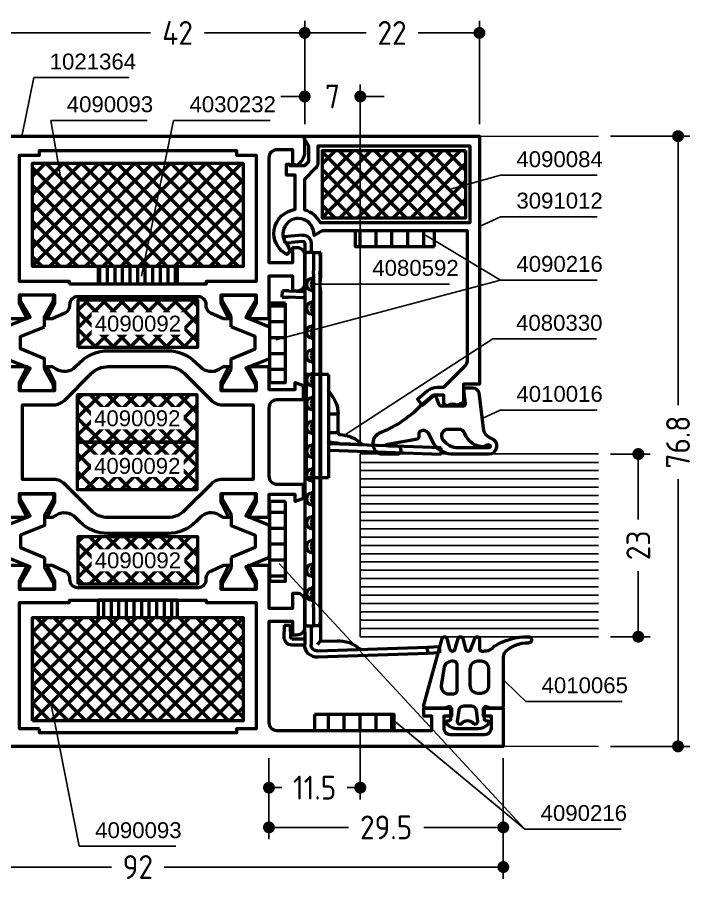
# Model space of a CAD drawing. Header units: millimetres. Extents: x 35 to 175, y 94 to 203.
# Drawn here: x 89.8 to 175, y 94.4 to 203.3 of the extents above; entities that cross this region are included whole.
import ezdxf

# ---------------------------------------------------------------- set-up
doc = ezdxf.new("R2010")
doc.units = ezdxf.units.MM
for name, color, linetype, lineweight in [('AM_5', 3, 'Continuous', 25), ('AM_C', 50, 'Continuous', 50), ('AM_S', 80, 'Continuous', 50), ('Cont2', 2, 'Continuous', 25), ('Cont3', 70, 'Continuous', 18)]:
    doc.layers.add(name, color=color, linetype=linetype, lineweight=lineweight)
doc.styles.add('HBS_DIMTEXTSTYLE', font='isocp.shx')
doc.styles.add('SWISSL', font='swissl.ttf')
doc.dimstyles.new('Konstruktionsschnitt 1-1$0', dxfattribs={"dimscale": 0, "dimtxt": 3, "dimasz": 1.5, "dimexe": 1.5, "dimexo": 1.5, "dimgap": 1.5, "dimtad": 0, "dimdsep": 46, "dimtxsty": 'HBS_DIMTEXTSTYLE', "dimblk": 'PUNKT', "dimcen": 0, "dimclrd": 3, "dimclre": 3, "dimclrt": 2, "dimadec": 1, "dimazin": 2, "dimtfac": 0.7, "dimtofl": 0, "dimtmove": 0, "dimatfit": 3, "dimfxl": 0, "dimtolj": 1, "dimtzin": 0, "dimarcsym": 0})

# ---------------------------------------------------------------- blocks, each defined once
blk = doc.blocks.new('PUNKT')
at = {"color": 0, "linetype": 'Continuous'}
blk.add_line((-0.5, 0), (-1, 0), dxfattribs=at)
at = {"color": 0, "linetype": 'Continuous', "const_width": 0.5}
blk.add_lwpolyline([(-0.25, 0, 1), (0.25, 0, 1)], format="xyb", close=True, dxfattribs=at)
blk = doc.blocks.new('*D5')
at = {"layer": 'AM_5', "color": 3, "lineweight": -2, "transparency": 16777216}
for p, q in [((164.52, 148.37), (169.52, 148.37)), ((168.02, 146.87), (168.02, 140.12)), ((168.02, 126.87), (168.02, 133.62)), ((164.52, 125.37), (169.52, 125.37))]:
    blk.add_line(p, q, dxfattribs=at)
at = {"layer": 'AM_5', "color": 3, "lineweight": -2, "transparency": 16777216, "xscale": 1.5, "yscale": 1.5, "zscale": 1.5}
for p, rotation in [((168.02, 148.37), 90), ((168.02, 125.37), 270)]:
    blk.add_blockref('PUNKT', p, dxfattribs=dict(at, rotation=rotation))
at = {"layer": 'AM_5', "color": 2, "transparency": 16777216, "insert": (168.02, 136.87), "char_height": 3, "attachment_point": 5, "rotation": 90, "style": 'HBS_DIMTEXTSTYLE'}
blk.add_mtext('\\A1;23', dxfattribs=at)
blk = doc.blocks.new('*D6')
at = {"layer": 'AM_5', "color": 3, "lineweight": -2, "transparency": 16777216}
for p, q in [((164.52, 188.38), (174.52, 188.38)), ((173.02, 186.88), (173.02, 154.52)), ((173.02, 113.07), (173.02, 145.22)), ((164.52, 111.57), (174.52, 111.57))]:
    blk.add_line(p, q, dxfattribs=at)
at = {"layer": 'AM_5', "color": 3, "lineweight": -2, "transparency": 16777216, "xscale": 1.5, "yscale": 1.5, "zscale": 1.5}
for p, rotation in [((173.02, 188.38), 90), ((173.02, 111.57), 270)]:
    blk.add_blockref('PUNKT', p, dxfattribs=dict(at, rotation=rotation))
at = {"layer": 'AM_5', "color": 2, "transparency": 16777216, "insert": (173.02, 149.87), "char_height": 3, "attachment_point": 5, "rotation": 90, "style": 'HBS_DIMTEXTSTYLE'}
blk.add_mtext('\\A1;76.8', dxfattribs=at)
blk = doc.blocks.new('*D7')
at = {"layer": 'AM_5', "color": 3, "lineweight": -2, "transparency": 16777216}
for p, q in [((133.02, 114.57), (133.02, 104.87)), ((121.52, 110.07), (121.52, 104.87)), ((123.02, 106.37), (123.16, 106.37)), ((131.52, 106.37), (131.38, 106.37))]:
    blk.add_line(p, q, dxfattribs=at)
at = {"layer": 'AM_5', "color": 3, "lineweight": -2, "transparency": 16777216, "xscale": 1.5, "yscale": 1.5, "zscale": 1.5, "rotation": 180}
blk.add_blockref('PUNKT', (121.52, 106.37), dxfattribs=at)
at = {"layer": 'AM_5', "color": 3, "lineweight": -2, "transparency": 16777216, "xscale": 1.5, "yscale": 1.5, "zscale": 1.5}
blk.add_blockref('PUNKT', (133.02, 106.37), dxfattribs=at)
at = {"layer": 'AM_5', "color": 2, "transparency": 16777216, "insert": (127.27, 106.37), "char_height": 3, "attachment_point": 5, "style": 'HBS_DIMTEXTSTYLE'}
blk.add_mtext('\\A1;11.5', dxfattribs=at)
blk = doc.blocks.new('*D8')
at = {"layer": 'AM_5', "color": 3, "lineweight": -2, "transparency": 16777216}
for p, q in [((121.52, 110.07), (121.52, 99.87)), ((151.02, 110.07), (151.02, 99.87)), ((123.02, 101.37), (131.52, 101.37)), ((149.52, 101.37), (141.03, 101.37))]:
    blk.add_line(p, q, dxfattribs=at)
at = {"layer": 'AM_5', "color": 3, "lineweight": -2, "transparency": 16777216, "xscale": 1.5, "yscale": 1.5, "zscale": 1.5, "rotation": 180}
blk.add_blockref('PUNKT', (121.52, 101.37), dxfattribs=at)
at = {"layer": 'AM_5', "color": 3, "lineweight": -2, "transparency": 16777216, "xscale": 1.5, "yscale": 1.5, "zscale": 1.5}
blk.add_blockref('PUNKT', (151.02, 101.37), dxfattribs=at)
at = {"layer": 'AM_5', "color": 2, "transparency": 16777216, "insert": (136.27, 101.37), "char_height": 3, "attachment_point": 5, "style": 'HBS_DIMTEXTSTYLE'}
blk.add_mtext('\\A1;29.5', dxfattribs=at)
blk = doc.blocks.new('*D9')
at = {"layer": 'AM_5', "color": 3, "lineweight": -2, "transparency": 16777216}
for p, q in [((59.02, 110.07), (59.02, 94.88)), ((151.02, 110.07), (151.02, 94.88)), ((60.52, 96.38), (101.72, 96.38)), ((149.52, 96.38), (108.32, 96.38))]:
    blk.add_line(p, q, dxfattribs=at)
at = {"layer": 'AM_5', "color": 3, "lineweight": -2, "transparency": 16777216, "xscale": 1.5, "yscale": 1.5, "zscale": 1.5, "rotation": 180}
blk.add_blockref('PUNKT', (59.02, 96.38), dxfattribs=at)
at = {"layer": 'AM_5', "color": 3, "lineweight": -2, "transparency": 16777216, "xscale": 1.5, "yscale": 1.5, "zscale": 1.5}
blk.add_blockref('PUNKT', (151.02, 96.38), dxfattribs=at)
at = {"layer": 'AM_5', "color": 2, "transparency": 16777216, "insert": (105.02, 96.38), "char_height": 3, "attachment_point": 5, "style": 'HBS_DIMTEXTSTYLE'}
blk.add_mtext('\\A1;92', dxfattribs=at)
blk = doc.blocks.new('*D10')
at = {"layer": 'AM_5', "color": 3, "lineweight": -2, "transparency": 16777216}
for p, q in [((126.02, 189.88), (126.02, 194.88)), ((133.02, 149.87), (133.02, 194.88)), ((124.52, 193.38), (123.02, 193.38)), ((134.52, 193.38), (136.02, 193.38))]:
    blk.add_line(p, q, dxfattribs=at)
at = {"layer": 'AM_5', "color": 3, "lineweight": -2, "transparency": 16777216, "xscale": 1.5, "yscale": 1.5, "zscale": 1.5}
blk.add_blockref('PUNKT', (126.02, 193.38), dxfattribs=at)
at = {"layer": 'AM_5', "color": 3, "lineweight": -2, "transparency": 16777216, "xscale": 1.5, "yscale": 1.5, "zscale": 1.5, "rotation": 180}
blk.add_blockref('PUNKT', (133.02, 193.38), dxfattribs=at)
at = {"layer": 'AM_5', "color": 2, "transparency": 16777216, "insert": (129.52, 193.38), "char_height": 3, "attachment_point": 5, "style": 'HBS_DIMTEXTSTYLE'}
blk.add_mtext('\\A1;7', dxfattribs=at)
blk = doc.blocks.new('*D11')
at = {"layer": 'AM_5', "color": 3, "lineweight": -2, "transparency": 16777216}
for p, q in [((126.02, 189.88), (126.02, 202.88)), ((148.02, 189.88), (148.02, 202.88)), ((127.52, 201.38), (133.74, 201.38)), ((146.52, 201.38), (140.3, 201.38))]:
    blk.add_line(p, q, dxfattribs=at)
at = {"layer": 'AM_5', "color": 3, "lineweight": -2, "transparency": 16777216, "xscale": 1.5, "yscale": 1.5, "zscale": 1.5, "rotation": 180}
blk.add_blockref('PUNKT', (126.02, 201.38), dxfattribs=at)
at = {"layer": 'AM_5', "color": 3, "lineweight": -2, "transparency": 16777216, "xscale": 1.5, "yscale": 1.5, "zscale": 1.5}
blk.add_blockref('PUNKT', (148.02, 201.38), dxfattribs=at)
at = {"layer": 'AM_5', "color": 2, "transparency": 16777216, "insert": (137.02, 201.38), "char_height": 3, "attachment_point": 5, "style": 'HBS_DIMTEXTSTYLE'}
blk.add_mtext('\\A1;22', dxfattribs=at)
blk = doc.blocks.new('*D12')
at = {"layer": 'AM_5', "color": 3, "lineweight": -2, "transparency": 16777216}
for p, q in [((84.02, 189.87), (84.02, 202.88)), ((126.02, 189.88), (126.02, 202.88)), ((85.52, 201.38), (106.63, 201.38)), ((124.52, 201.38), (113.41, 201.38))]:
    blk.add_line(p, q, dxfattribs=at)
at = {"layer": 'AM_5', "color": 3, "lineweight": -2, "transparency": 16777216, "xscale": 1.5, "yscale": 1.5, "zscale": 1.5, "rotation": 180}
blk.add_blockref('PUNKT', (84.02, 201.38), dxfattribs=at)
at = {"layer": 'AM_5', "color": 3, "lineweight": -2, "transparency": 16777216, "xscale": 1.5, "yscale": 1.5, "zscale": 1.5}
blk.add_blockref('PUNKT', (126.02, 201.38), dxfattribs=at)
at = {"layer": 'AM_5', "color": 2, "transparency": 16777216, "insert": (110.02, 201.38), "char_height": 3, "attachment_point": 5, "style": 'HBS_DIMTEXTSTYLE'}
blk.add_mtext('\\A1;42', dxfattribs=at)
blk = doc.blocks.new('*S32')
at = {"layer": 'AM_5', "color": 3, "linetype": 'Continuous'}
blk.add_line((150.63, 153.89), (148.36, 152.85), dxfattribs=at)
at = {"layer": 'AM_5', "color": 3}
for p, q in [((150.67, 153.91), (150.63, 153.89)), ((162.83, 153.91), (150.67, 153.91))]:
    blk.add_line(p, q, dxfattribs=at)
at = {"layer": 'AM_5', "color": 2, "insert": (152.67, 154.91), "char_height": 2, "attachment_point": 7, "style": 'SWISSL'}
blk.add_mtext('4010016', dxfattribs=at)
blk = doc.blocks.new('*S33')
at = {"layer": 'AM_5', "color": 3, "linetype": 'Continuous'}
blk.add_line((129.32, 169.77), (126.82, 169.77), dxfattribs=at)
at = {"layer": 'AM_5', "color": 3}
blk.add_line((144.23, 169.77), (129.32, 169.77), dxfattribs=at)
at = {"layer": 'AM_5', "color": 2, "insert": (134.53, 170.77), "char_height": 2, "attachment_point": 7, "style": 'SWISSL'}
blk.add_mtext('4080592', dxfattribs=at)
blk = doc.blocks.new('*S34')
at = {"layer": 'AM_5', "color": 3, "linetype": 'Continuous'}
blk.add_line((152.8, 118.24), (151.02, 119.99), dxfattribs=at)
at = {"layer": 'AM_5', "color": 3}
for p, q in [((153.84, 117.23), (152.8, 118.24)), ((165.97, 117.23), (153.84, 117.23))]:
    blk.add_line(p, q, dxfattribs=at)
at = {"layer": 'AM_5', "color": 2, "insert": (155.84, 118.23), "char_height": 2, "attachment_point": 7, "style": 'SWISSL'}
blk.add_mtext('4010065', dxfattribs=at)
blk = doc.blocks.new('*U14', base_point=(148.23, 124))
for p, q in [((148.23, 145.95), (178.23, 145.95)), ((148.23, 144.91), (178.23, 144.91)), ((148.23, 143.86), (178.23, 143.86)), ((148.23, 142.82), (178.23, 142.82)), ((148.23, 141.77), (178.23, 141.77)), ((148.23, 140.72), (178.23, 140.72)), ((148.23, 139.68), (178.23, 139.68)), ((148.23, 138.63), (178.23, 138.63)), ((148.23, 137.59), (178.23, 137.59)), ((148.23, 136.54), (178.23, 136.54)), ((148.23, 135.5), (178.23, 135.5)), ((148.23, 134.45), (178.23, 134.45)), ((148.23, 133.41), (178.23, 133.41)), ((148.23, 132.36), (178.23, 132.36)), ((148.23, 131.32), (178.23, 131.32)), ((148.23, 130.27), (178.23, 130.27)), ((148.23, 129.22), (178.23, 129.22)), ((148.23, 128.18), (178.23, 128.18)), ((148.23, 127.13), (178.23, 127.13)), ((148.23, 126.09), (178.23, 126.09)), ((148.23, 125.04), (178.23, 125.04))]:
    blk.add_line(p, q)
blk.add_lwpolyline([(178.23, 124), (148.23, 124), (148.23, 147), (178.23, 147)])
blk = doc.blocks.new('*S35')
at = {"layer": 'AM_5', "color": 3, "linetype": 'Continuous'}
for p, q in [((124.49, 132.74), (122.8, 134.58)), ((139.2, 113.18), (137.27, 114.77))]:
    blk.add_line(p, q, dxfattribs=at)
at = {"layer": 'AM_5', "color": 3}
for p, q in [((153.72, 101.15), (124.49, 132.74)), ((153.72, 101.15), (139.2, 113.18)), ((165.87, 101.15), (153.72, 101.15))]:
    blk.add_line(p, q, dxfattribs=at)
at = {"layer": 'AM_5', "color": 2, "insert": (155.72, 102.15), "char_height": 2, "attachment_point": 7, "style": 'SWISSL'}
blk.add_mtext('4090216', dxfattribs=at)
blk = doc.blocks.new('*S36')
at = {"layer": 'AM_5', "color": 3, "linetype": 'Continuous'}
blk.add_line((150.29, 178.06), (148.02, 177.02), dxfattribs=at)
at = {"layer": 'AM_5', "color": 3}
for p, q in [((150.67, 178.24), (150.29, 178.06)), ((162.83, 178.24), (150.67, 178.24))]:
    blk.add_line(p, q, dxfattribs=at)
at = {"layer": 'AM_5', "color": 2, "insert": (152.67, 179.24), "char_height": 2, "attachment_point": 7, "style": 'SWISSL'}
blk.add_mtext('3091012', dxfattribs=at)
blk = doc.blocks.new('*S37')
at = {"layer": 'AM_5', "color": 3}
for p, q in [((150.67, 183.46), (146.92, 182.42)), ((162.83, 183.46), (150.67, 183.46))]:
    blk.add_line(p, q, dxfattribs=at)
at = {"layer": 'AM_5', "color": 3, "linetype": 'Continuous'}
blk.add_line((146.92, 182.42), (144.51, 181.75), dxfattribs=at)
at = {"layer": 'AM_5', "color": 2, "insert": (152.67, 184.46), "char_height": 2, "attachment_point": 7, "style": 'SWISSL'}
blk.add_mtext('4090084', dxfattribs=at)
blk = doc.blocks.new('*S38')
at = {"layer": 'AM_5', "color": 3, "linetype": 'Continuous'}
for p, q in [((143.39, 174.62), (141.24, 175.9)), ((124.78, 163.39), (122.37, 162.75))]:
    blk.add_line(p, q, dxfattribs=at)
at = {"layer": 'AM_5', "color": 3}
for p, q in [((150.67, 170.27), (143.39, 174.62)), ((150.67, 170.27), (124.78, 163.39)), ((162.82, 170.27), (150.67, 170.27))]:
    blk.add_line(p, q, dxfattribs=at)
at = {"layer": 'AM_5', "color": 2, "insert": (152.67, 171.27), "char_height": 2, "attachment_point": 7, "style": 'SWISSL'}
blk.add_mtext('4090216', dxfattribs=at)
blk = doc.blocks.new('*S39')
at = {"layer": 'AM_5', "color": 3}
for p, q in [((149.7, 162.86), (131.04, 150.76)), ((162.76, 162.86), (149.7, 162.86))]:
    blk.add_line(p, q, dxfattribs=at)
at = {"layer": 'AM_5', "color": 2, "insert": (152.63, 163.86), "char_height": 2, "attachment_point": 7, "style": 'SWISSL'}
blk.add_mtext('4080330', dxfattribs=at)
blk = doc.blocks.new('*S40')
at = {"layer": 'AM_5', "color": 3}
for p, q in [((91.92, 195.75), (90.91, 190.82)), ((103.92, 195.75), (91.92, 195.75))]:
    blk.add_line(p, q, dxfattribs=at)
at = {"layer": 'AM_5', "color": 3, "linetype": 'Continuous'}
blk.add_line((90.91, 190.82), (90.41, 188.37), dxfattribs=at)
at = {"layer": 'AM_5', "color": 2, "insert": (93.92, 196.75), "char_height": 2, "attachment_point": 7, "style": 'SWISSL'}
blk.add_mtext('1021364', dxfattribs=at)
blk = doc.blocks.new('*S41')
at = {"layer": 'AM_5', "color": 3}
for p, q in [((106.2, 190.37), (94.07, 190.37)), ((94.07, 190.37), (94.98, 184.99))]:
    blk.add_line(p, q, dxfattribs=at)
at = {"layer": 'AM_5', "color": 3, "linetype": 'Continuous'}
blk.add_line((94.98, 184.99), (95.41, 182.52), dxfattribs=at)
at = {"layer": 'AM_5', "color": 2, "insert": (96.07, 191.37), "char_height": 2, "attachment_point": 7, "style": 'SWISSL'}
blk.add_mtext('4090093', dxfattribs=at)
blk = doc.blocks.new('*S42')
at = {"layer": 'AM_5', "color": 3}
for p, q in [((109.52, 190.37), (105.98, 173.22)), ((121.66, 190.37), (109.52, 190.37))]:
    blk.add_line(p, q, dxfattribs=at)
at = {"layer": 'AM_5', "color": 3, "linetype": 'Continuous'}
blk.add_line((105.98, 173.22), (105.47, 170.77), dxfattribs=at)
at = {"layer": 'AM_5', "color": 2, "insert": (111.52, 191.37), "char_height": 2, "attachment_point": 7, "style": 'SWISSL'}
blk.add_mtext('4030232', dxfattribs=at)
blk = doc.blocks.new('*S43')
at = {"layer": 'AM_5', "color": 3, "linetype": 'Continuous'}
blk.add_line((94.6, 114.31), (94.11, 116.76), dxfattribs=at)
at = {"layer": 'AM_5', "color": 3}
for p, q in [((97.65, 98.99), (94.6, 114.31)), ((109.78, 98.99), (97.65, 98.99))]:
    blk.add_line(p, q, dxfattribs=at)
at = {"layer": 'AM_5', "color": 2, "insert": (99.65, 99.99), "char_height": 2, "attachment_point": 7, "style": 'SWISSL'}
blk.add_mtext('4090093', dxfattribs=at)
blk = doc.blocks.new('WI1021364')
for points in [[(275.03, 179.58), (274.3, 177.96, -0.294108), (273.39, 177.38), (273.23, 177.38, 0.414214), (272.23, 176.38), (272.23, 161.18, 0.414214), (273.23, 160.18), (273.39, 160.18, -0.294108), (274.3, 159.59), (275.03, 157.98), (275.03, 157.33), (273.03, 158.33), (272.03, 158.33), (272.03, 153.83), (273.03, 153.83), (275.03, 154.83), (275.03, 152.28), (269.63, 152.28), (269.63, 149.28), (271.53, 149.28), (271.53, 148.78, -0.414214), (270.53, 147.78), (267.23, 147.78, -0.414214), (266.23, 148.78), (266.23, 149.28), (267.93, 149.28), (267.93, 152.28), (255.23, 152.28, 0.414214), (254.23, 151.28), (254.23, 131.78), (256.03, 131.78), (256.03, 132.78), (257.03, 132.78), (257.03, 129.28), (256.03, 129.28), (256.03, 130.28), (254.53, 130.28, 0.414214), (253.73, 129.48), (253.73, 125.08, 0.414214), (254.53, 124.28), (256.03, 124.28), (256.03, 125.28), (257.03, 125.28), (257.03, 122.78), (252.23, 122.78), (252.23, 214.78), (257.03, 214.78), (257.03, 212.28), (256.03, 212.28), (256.03, 213.28), (254.53, 213.28, 0.414214), (253.73, 212.48), (253.73, 208.08, 0.414214), (254.53, 207.28), (256.03, 207.28), (256.03, 208.28), (257.03, 208.28), (257.03, 204.78), (256.03, 204.78), (256.03, 205.78), (254.23, 205.78), (254.23, 186.28, 0.414214), (255.23, 185.28), (267.93, 185.28), (267.93, 188.28), (266.23, 188.28), (266.23, 188.78, -0.414214), (267.23, 189.78), (270.53, 189.78, -0.414214), (271.53, 188.78), (271.53, 188.28), (269.63, 188.28), (269.63, 185.28), (275.03, 185.28), (275.03, 182.73), (273.03, 183.73), (272.03, 183.73), (272.03, 179.23), (273.03, 179.23), (275.03, 180.23), (275.03, 179.58)], [(279.03, 172.53, -0.198912), (280.5, 176.07), (281.04, 176.61, 0.339454), (281.35, 179.02), (281.03, 179.58), (281.03, 180.23), (283.03, 179.23), (284.03, 179.23), (284.03, 183.73), (283.03, 183.73), (281.03, 182.73), (281.03, 185.28), (283.93, 185.28), (283.93, 188.58), (283.05, 188.58), (283.41, 189.58), (285.23, 189.58), (285.23, 186.28, 0.414214), (286.23, 185.28), (294.83, 185.28, 0.414214), (295.83, 186.28), (295.83, 189.58), (297.65, 189.58), (298.02, 188.58), (297.13, 188.58), (297.13, 185.28), (300.03, 185.28), (300.03, 182.73), (298.03, 183.73), (297.03, 183.73), (297.03, 179.23), (298.03, 179.23), (300.03, 180.23), (300.03, 179.58), (299.71, 179.02, 0.339454), (300.03, 176.61), (300.57, 176.07, -0.198912), (302.03, 172.53), (302.03, 165.02, -0.198912), (300.57, 161.48), (300.03, 160.95, 0.339454), (299.71, 158.53), (300.03, 157.98), (300.03, 157.33), (298.03, 158.33), (297.03, 158.33), (297.03, 153.83), (298.03, 153.83), (300.03, 154.83), (300.03, 152.28), (297.13, 152.28), (297.13, 148.98), (298.02, 148.98), (297.65, 147.98), (295.83, 147.98), (295.83, 151.28, 0.414214), (294.83, 152.28), (286.23, 152.28, 0.414214), (285.23, 151.28), (285.23, 147.98), (283.41, 147.98), (283.05, 148.98), (283.93, 148.98), (283.93, 152.28), (281.03, 152.28), (281.03, 154.83), (283.03, 153.83), (284.03, 153.83), (284.03, 158.33), (283.03, 158.33), (281.03, 157.33), (281.03, 157.98), (281.35, 158.53, 0.339454), (281.04, 160.95), (280.5, 161.48, -0.198912), (279.03, 165.02)], [(306.03, 157.98), (306.77, 159.59, -0.294108), (307.68, 160.18), (307.83, 160.18, 0.414214), (308.83, 161.18), (308.83, 176.38, 0.414214), (307.83, 177.38), (307.68, 177.38, -0.294108), (306.77, 177.96), (306.03, 179.58), (306.03, 180.23), (308.03, 179.23), (309.03, 179.23), (309.03, 183.73), (308.03, 183.73), (306.03, 182.73), (306.03, 185.28), (311.43, 185.28), (311.43, 188.28), (309.53, 188.28), (309.53, 188.78, -0.414214), (310.53, 189.78), (314.03, 189.78, -0.414214), (315.03, 188.78), (315.03, 188.28), (313.13, 188.28), (313.13, 185.28), (326.33, 185.28, 0.414214), (327.33, 186.28), (327.33, 188.28), (325.53, 188.28), (325.32, 188.79), (325.72, 189.19, -0.198912), (327.14, 189.78), (329.03, 189.78), (329.03, 147.78), (327.14, 147.78, -0.198912), (325.72, 148.36), (325.32, 148.76), (325.53, 149.28), (327.33, 149.28), (327.33, 151.28, 0.414214), (326.33, 152.28), (313.13, 152.28), (313.13, 149.28), (315.03, 149.28), (315.03, 148.78, -0.414214), (314.03, 147.78), (310.53, 147.78, -0.414214), (309.53, 148.78), (309.53, 149.28), (311.43, 149.28), (311.43, 152.28), (306.03, 152.28), (306.03, 154.83), (308.03, 153.83), (309.03, 153.83), (309.03, 158.33), (308.03, 158.33), (306.03, 157.33), (306.03, 157.98)], [(276.02, 180.53), (274.9, 180.53, 0.131652), (274.5, 180.42), (272.69, 179.38), (272.03, 179.38), (272.03, 183.58), (272.69, 183.58), (274.03, 182.8), (274.52, 182.52), (274.82, 182.35), (276.03, 185.35), (280.03, 185.35), (281.25, 182.35), (283.37, 183.58), (284.03, 183.58), (284.03, 179.38), (283.37, 179.38), (281.57, 180.42, 0.131652), (281.17, 180.53), (280.04, 180.53), (278.82, 183.55), (277.25, 183.55)], [(305.04, 180.53), (306.17, 180.53, -0.131652), (306.57, 180.42), (308.37, 179.38), (309.03, 179.38), (309.03, 183.58), (308.37, 183.58), (307.03, 182.8), (306.54, 182.52), (306.25, 182.35), (305.03, 185.35), (301.03, 185.35), (299.82, 182.35), (297.69, 183.58), (297.03, 183.58), (297.03, 179.38), (297.69, 179.38), (299.5, 180.42, -0.131652), (299.9, 180.53), (301.02, 180.53), (302.25, 183.55), (303.82, 183.55)], [(281.03, 172.53, -0.198912), (281.91, 174.65), (285.25, 177.99, 0.198912), (285.83, 179.4), (285.83, 183.28), (295.23, 183.28), (295.23, 179.4, 0.198912), (295.82, 177.99), (299.15, 174.65, -0.198912), (300.03, 172.53), (300.03, 165.02, -0.198912), (299.15, 162.9), (295.82, 159.56, 0.198912), (295.23, 158.15), (295.23, 154.28), (285.83, 154.28), (285.83, 158.15, 0.198912), (285.25, 159.56), (281.91, 162.9, -0.198912), (281.03, 165.02)], [(276.02, 157.03), (274.9, 157.03, -0.131652), (274.5, 157.13), (272.69, 158.18), (272.03, 158.18), (272.03, 153.98), (272.69, 153.98), (274.03, 154.75), (274.52, 155.03), (274.82, 155.2), (276.03, 152.2), (280.03, 152.2), (281.25, 155.2), (283.37, 153.98), (284.03, 153.98), (284.03, 158.18), (283.37, 158.18), (281.57, 157.13, -0.131652), (281.17, 157.03), (280.04, 157.03), (278.82, 154), (277.25, 154)], [(305.04, 157.03), (306.17, 157.03, 0.131652), (306.57, 157.13), (308.37, 158.18), (309.03, 158.18), (309.03, 153.98), (308.37, 153.98), (307.03, 154.75), (306.54, 155.03), (306.25, 155.2), (305.03, 152.2), (301.03, 152.2), (299.82, 155.2), (297.69, 153.98), (297.03, 153.98), (297.03, 158.18), (297.69, 158.18), (299.5, 157.13, 0.131652), (299.9, 157.03), (301.02, 157.03), (302.25, 154), (303.82, 154)]]:
    blk.add_lwpolyline(points, format="xyb", close=True)
for points in [[(254.43, 181.18), (254.43, 183.68), (270.33, 183.68), (270.33, 177.38), (270.63, 177.38), (270.63, 160.18), (270.33, 160.18), (270.33, 153.88), (254.43, 153.88), (254.43, 156.38), (253.93, 156.38), (253.93, 181.18), (254.43, 181.18)], [(310.43, 177.38), (310.73, 177.38), (310.73, 183.68), (326.63, 183.68), (326.63, 181.18), (327.23, 181.18), (327.23, 156.38), (326.63, 156.38), (326.63, 153.88), (310.73, 153.88), (310.73, 160.18), (310.43, 160.18), (310.43, 177.38)]]:
    blk.add_lwpolyline(points, close=True)
blk = doc.blocks.new('WI4010016')
for points in [[(1.19, 1.96, -0.346133), (1.8, 1.18), (1.8, 0.3, -0.449698), (1.46, 0), (-0.16, 0.2, 0.449698), (-0.5, -0.1), (-0.5, -2.79, 0.315299), (-0.3, -3.07), (0.7, -3.44, -0.548619), (0.81, -3.93), (-0.5, -5.46, 0.104737), (-3.91, -10.66, -0.684728), (-6.5, -10.42), (-6.5, -8.36, -1), (-5.5, -8.36), (-5.5, -9.42, 0.287601), (-5.34, -9.69, 0.156883), (-5.25, -9.53), (-4.59, -5.82, -0.041381), (-4.57, -5.74), (-4.52, -5.69, -0.200274), (-4.31, -5.6), (-4, -5.6, 0.57735), (-3.57, -4.85), (-3.72, -4.58, 0.149451), (-3.85, -4.46), (-5.14, -3.83, -0.069927), (-5.25, -3.76), (-5.51, -3.53, -0.212557), (-6.5, -1.3), (-6.5, 3.2, -0.852431), (-4.55, 3.51, 0.291336), (-3.3, 2.49), (1.19, 1.96)], [(1.19, 1.96, -0.346133), (1.8, 1.18), (1.8, 0.3, -0.449698), (1.46, 0), (-0.16, 0.2, 0.449698), (-0.5, -0.1), (-0.5, -2.79, 0.315299), (-0.3, -3.07), (0.7, -3.44, -0.548619), (0.81, -3.93), (-0.5, -5.46, 0.104737), (-3.91, -10.66, -0.684728), (-6.5, -10.42), (-6.5, -8.36, -1), (-5.5, -8.36), (-5.5, -9.42, 0.287601), (-5.34, -9.69, 0.156883), (-5.25, -9.53), (-4.59, -5.82, -0.041381), (-4.57, -5.74), (-4.52, -5.69, -0.200274), (-4.31, -5.6), (-4, -5.6, 0.57735), (-3.57, -4.85), (-3.72, -4.58, 0.149451), (-3.85, -4.46), (-5.14, -3.83, -0.069927), (-5.25, -3.76), (-5.51, -3.53, -0.212557), (-6.5, -1.3), (-6.5, 3.2, -0.852431), (-4.55, 3.51, 0.291336), (-3.3, 2.49), (1.19, 1.96)], [(-3.4, -2, -0.612992), (-4.67, -2.65, -0.239931), (-5.7, -0.63), (-5.7, 3.25, -1), (-5.4, 3.25), (-5.4, 2.88, -0.317837), (-5.6, 2.6), (-5.6, 2.51, 0.317975), (-3.93, 0.15, -0.317975), (-3.4, -0.6), (-3.4, -2)], [(-3.4, -2, -0.612992), (-4.67, -2.65, -0.239931), (-5.7, -0.63), (-5.7, 3.25, -1), (-5.4, 3.25), (-5.4, 2.88, -0.317837), (-5.6, 2.6), (-5.6, 2.51, 0.317975), (-3.93, 0.15, -0.317975), (-3.4, -0.6), (-3.4, -2)]]:
    blk.add_lwpolyline(points, format="xyb", close=True)
blk = doc.blocks.new('WI4010065')
for points in [[(0.3, 0, 0.414214), (0, -0.3), (0, -1.62), (0.19, -2.13, -0.520567), (0, -2.4), (-1.33, -2.4, -0.36397), (-1.53, -2.23), (-1.58, -1.97, 0.594937), (-1.91, -1.85), (-2.12, -2.05, 0.208), (-2.6, -3.15), (-2.6, -5.85, 0.208), (-2.12, -6.95), (-1.91, -7.15, 0.594937), (-1.58, -7.03), (-1.53, -6.77, -0.36397), (-1.33, -6.6), (0, -6.6, -0.520567), (0.19, -6.87), (0, -7.38), (0, -9.7, 0.505497), (0.39, -9.99), (8.79, -7.69, 0.751737), (8.78, -7.11), (7.47, -6.76, -0.767327), (7.47, -6.04), (8.78, -5.69, 0.767327), (8.78, -5.11), (7.46, -4.76, -0.767327), (7.46, -4.08), (8.78, -3.59, 0.876976), (8.7, -3), (7.5, -3, -0.414214), (7.2, -2.7), (7.2, -2.48, -0.051818), (7.23, -2.17, -0.225446), (7.75, -1.18, 0.150709), (9, 3.17, 1.016945), (8.2, 3.15, -0.195341), (7.16, 0.33, -0.211259), (6.42, 0)], [(4.9, -1.8, -0.414214), (5.9, -2.8), (5.9, -3.2, -0.414214), (4.9, -4.2), (2.9, -4.2, -0.414214), (1.9, -3.2), (1.9, -2.8, -0.414214), (2.9, -1.8)], [(0.3, -4.98), (0.3, -4.02, 0.378866), (-0.23, -3.43), (-1.66, -3.25, 0.717695), (-1.91, -3.76, -0.421053), (-1.91, -5.24, 0.717695), (-1.66, -5.75), (-0.23, -5.57, 0.378866)], [(5.4, -5.8, -0.414214), (5.9, -6.3), (5.9, -6.49, -0.328465), (5.2, -7.44), (3.1, -7.78, -0.505497), (1.8, -6.83), (1.8, -6.3, -0.414214), (2.3, -5.8)]]:
    blk.add_lwpolyline(points, format="xyb", close=True)
blk = doc.blocks.new('WI4030232')
h = blk.add_hatch()
h.set_pattern_fill('LINE', color=256, scale=0.3, angle=90)
h.set_pattern_definition([(90, (-95.0219, -169.7741), (-0.9525, 6e-17), [])])
h.paths.add_polyline_path([(5, 0), (5, 2.2), (-5, 2.2), (-5, 0)])
blk.add_lwpolyline([(5, 2.2), (-5, 2.2), (-5, 0), (5, 0), (5, 2.2)], close=True)
blk = doc.blocks.new('WI4090084')
h = blk.add_hatch()
h.set_pattern_fill('ANSI37', color=256, scale=0.5)
h.set_pattern_definition([(45, (-312.1586, -199.3823), (-1.122532, 1.122532), []), (135, (-312.1586, -199.3823), (-1.122532, -1.122532), [])])
h.paths.add_polyline_path([(-0.55, -0.85), (-18.55, -0.85), (-18.55, -9.35), (-0.55, -9.35)])
blk.add_lwpolyline([(-0.55, -0.85), (-0.55, -9.35), (-18.55, -9.35), (-18.55, -0.85), (-0.55, -0.85)], close=True)
blk = doc.blocks.new('WI4090092')
h = blk.add_hatch()
h.set_pattern_fill('ANSI37', color=256, scale=0.5)
h.set_pattern_definition([(45, (-88.9384, -161.374), (-1.122532, 1.122532), []), (135, (-88.9384, -161.374), (-1.122532, -1.122532), [])])
h.paths.add_polyline_path([(-0.08, 6.42), (-0.08, 0.42), (14.92, 0.42), (14.92, 6.42)])
blk.add_lwpolyline([(-0.08, 0.42), (-0.08, 6.42), (14.92, 6.42), (14.92, 0.42), (-0.08, 0.42)], close=True)
blk = doc.blocks.new('WI4090093')
h = blk.add_hatch()
h.set_pattern_fill('ANSI37', color=256, scale=0.5)
h.set_pattern_definition([(45, (-88.421, -171.974), (-1.122532, 1.122532), []), (135, (-88.421, -171.974), (-1.122532, -1.122532), [])])
h.paths.add_polyline_path([(26.5, 0), (26.5, 13), (0, 13), (0, 0)])
blk.add_lwpolyline([(26.5, 13), (26.5, 0), (0, 0), (0, 13), (26.5, 13)], close=True)
blk = doc.blocks.new('WI4090216')
h = blk.add_hatch()
h.set_pattern_fill('_U', color=256, scale=2, angle=90, style=0, pattern_type=0)
h.set_pattern_definition([(90, (-5, 0.5), (-2, 1e-16), [])])
h.paths.add_polyline_path([(-5, 0), (5, 0), (5, 2), (-5, 2)])
blk.add_lwpolyline([(5, 2), (5, 0), (-5, 0), (-5, 2), (5, 2)], close=True)
blk = doc.blocks.new('WI3991012')
for points in [[(-11.9, 2.2), (-12.48, 1.19), (-12.04, 1.13, -1.373176), (-13.64, -2.22), (-14.47, -1.83), (-14.87, -2.23, 0.274409), (-12.3, -3.9, 0.341999), (-9.3, -1.57), (-9.2, -1.2), (-4.9, -1.2), (-4.9, -2.3), (-3.5, -2.3), (-3.5, -1.9), (-3.7, -1.9), (-3.7, 0), (-3.2, 0.5), (-1.25, 0.5), (0, -0.22), (0, 22), (-31.2, 22), (-31.2, 20), (-33.5, 20), (-33.9, 19.21, -0.339409), (-33.93, 17.99), (-33.7, 17.5), (-32.6, 17.5), (-32.6, 16.35), (-33.88, 14.82), (-33.12, 14.18), (-32.07, 15.43, 0.176327), (-31.6, 16.71), (-31.6, 17.5), (-28.89, 20.21, -0.201449), (-28.18, 20.5), (-11.9, 20.5), (-11.9, 2.2)], [(-3.99, 1.41, -0.198912), (-3.28, 1.7), (-1.2, 1.7), (-1.2, 20.8), (-10.4, 20.8), (-10.9, 20.8), (-10.9, 20.3), (-10.9, 1.97, -0.213458), (-9.31, 0), (-5.4, 0), (-3.99, 1.41)]]:
    blk.add_lwpolyline(points, format="xyb", close=True)
blk = doc.blocks.new('WI4080592')
for p, q in [((-51.05, 18.49), (-51.1, 16.99)), ((-50.25, 18.46), (-51.05, 18.49)), ((-50.3, 16.96), (-50.25, 18.46)), ((-51.1, 16.99), (-51.59, 3.16)), ((-51.1, 16.99), (-50.3, 16.96)), ((-50.79, 3.13), (-50.3, 16.96)), ((-49.57, 3.5), (-49.5, 5.58)), ((-49.99, 3.1), (-49.57, 3.5)), ((-47.65, 3.5), (-49.57, 3.5)), ((-47.65, 3.46), (-47.65, 3.53)), ((-47.65, 3.53), (-47.65, 3.53)), ((-47.65, 3.53), (-44.4, 3.53)), ((-47.65, 3.46), (-47.65, 2.66)), ((-45.34, 3.43), (-47.26, 3.45)), ((-3.37, 3.42), (-44.92, 3.42)), ((-44.4, 3.48), (-44.4, 3.53)), ((-44.4, 3.53), (-44.4, 3.53)), ((-42.9, 3.5), (-44.4, 3.5)), ((-42.9, 3.53), (-42.9, 3.53)), ((-42.9, 3.53), (-42.9, 3.48)), ((-42.9, 3.53), (-41.4, 3.53)), ((-41.4, 3.48), (-41.4, 3.53)), ((-41.4, 3.53), (-41.4, 3.53)), ((-39.9, 3.5), (-41.4, 3.5)), ((-39.9, 3.53), (-39.9, 3.53)), ((-39.9, 3.53), (-39.9, 3.48)), ((-39.9, 3.53), (-38.4, 3.53)), ((-38.4, 3.48), (-38.4, 3.53)), ((-38.4, 3.53), (-38.4, 3.53)), ((-36.9, 3.5), (-38.4, 3.5)), ((-36.9, 3.53), (-36.9, 3.53)), ((-36.9, 3.53), (-36.9, 3.48)), ((-36.9, 3.53), (-35.4, 3.53)), ((-35.4, 3.48), (-35.4, 3.53)), ((-35.4, 3.53), (-35.4, 3.53)), ((-33.9, 3.5), (-35.4, 3.5)), ((-33.9, 3.53), (-33.9, 3.53)), ((-33.9, 3.53), (-33.9, 3.48)), ((-33.9, 3.53), (-32.4, 3.53)), ((-32.4, 3.48), (-32.4, 3.53)), ((-32.4, 3.53), (-32.4, 3.53)), ((-30.9, 3.5), (-32.4, 3.5)), ((-30.9, 3.53), (-30.9, 3.53)), ((-30.9, 3.53), (-30.9, 3.48)), ((-30.9, 3.53), (-29.4, 3.53)), ((-29.4, 3.48), (-29.4, 3.53)), ((-29.4, 3.53), (-29.4, 3.53)), ((-27.9, 3.5), (-29.4, 3.5)), ((-27.9, 3.53), (-27.9, 3.53)), ((-27.9, 3.53), (-27.9, 3.48)), ((-27.9, 3.53), (-26.4, 3.53)), ((-26.4, 3.48), (-26.4, 3.53)), ((-26.4, 3.53), (-26.4, 3.53)), ((-24.9, 3.5), (-26.4, 3.5)), ((-24.9, 3.53), (-24.9, 3.53)), ((-24.9, 3.53), (-24.9, 3.48)), ((-24.9, 3.53), (-23.4, 3.53)), ((-23.4, 3.48), (-23.4, 3.53)), ((-23.4, 3.53), (-23.4, 3.53)), ((-21.9, 3.5), (-23.4, 3.5)), ((-21.9, 3.53), (-21.9, 3.53)), ((-21.9, 3.53), (-21.9, 3.48)), ((-21.9, 3.53), (-20.4, 3.53)), ((-20.4, 3.48), (-20.4, 3.53)), ((-20.4, 3.53), (-20.4, 3.53)), ((-18.9, 3.5), (-20.4, 3.5)), ((-18.9, 3.53), (-18.9, 3.53)), ((-18.9, 3.53), (-18.9, 3.48)), ((-18.9, 3.53), (-17.4, 3.53)), ((-17.4, 3.48), (-17.4, 3.53)), ((-17.4, 3.53), (-17.4, 3.53)), ((-15.9, 3.5), (-17.4, 3.5)), ((-15.9, 3.53), (-15.9, 3.53)), ((-15.9, 3.53), (-15.9, 3.48)), ((-15.9, 3.53), (-14.4, 3.53)), ((-14.4, 3.48), (-14.4, 3.53)), ((-14.4, 3.53), (-14.4, 3.53)), ((-12.9, 3.5), (-14.4, 3.5)), ((-12.9, 3.53), (-12.9, 3.53)), ((-12.9, 3.53), (-12.9, 3.48)), ((-12.9, 3.53), (-11.4, 3.53)), ((-11.4, 3.48), (-11.4, 3.53)), ((-11.4, 3.53), (-11.4, 3.53)), ((-9.9, 3.5), (-11.4, 3.5)), ((-9.9, 3.53), (-9.9, 3.53)), ((-9.9, 3.53), (-9.9, 3.48)), ((-9.9, 3.53), (-8.4, 3.53)), ((-8.4, 3.48), (-8.4, 3.53)), ((-8.4, 3.53), (-8.4, 3.53)), ((-6.9, 3.5), (-8.4, 3.5)), ((-6.9, 3.53), (-6.9, 3.53)), ((-6.9, 3.53), (-6.9, 3.48)), ((-6.9, 3.53), (-5.4, 3.53)), ((-5.4, 3.48), (-5.4, 3.53)), ((-5.4, 3.53), (-5.4, 3.53)), ((-3.9, 3.53), (-3.9, 3.48)), ((-3.9, 3.53), (-3.9, 3.53)), ((-3.9, 3.53), (-0.65, 3.53)), ((-1.03, 3.45), (-2.96, 3.43)), ((-0.65, 3.53), (-0.65, 3.46)), ((-0.65, 3.53), (-0.65, 3.53)), ((-0.65, 2.66), (-0.65, 3.46)), ((-48.45, 2.3), (-49.99, 2.3)), ((-47.65, 2.3), (-48.45, 2.3)), ((-47.65, 1.79), (-47.65, 2.66)), ((-47.26, 2.65), (-45.34, 2.63)), ((-3.37, 2.62), (-44.92, 2.62)), ((-44.4, 2.32), (-44.4, 2.62)), ((-42.9, 2.62), (-42.9, 2.32)), ((-41.4, 2.32), (-41.4, 2.62)), ((-39.9, 2.62), (-39.9, 2.32)), ((-38.4, 2.32), (-38.4, 2.62)), ((-36.9, 2.62), (-36.9, 2.32)), ((-35.4, 2.32), (-35.4, 2.62)), ((-33.9, 2.62), (-33.9, 2.32)), ((-32.4, 2.32), (-32.4, 2.62)), ((-30.9, 2.62), (-30.9, 2.32)), ((-29.4, 2.32), (-29.4, 2.62)), ((-27.9, 2.62), (-27.9, 2.32)), ((-26.4, 2.32), (-26.4, 2.62)), ((-24.9, 2.62), (-24.9, 2.32)), ((-23.4, 2.32), (-23.4, 2.62)), ((-21.9, 2.62), (-21.9, 2.32)), ((-20.4, 2.32), (-20.4, 2.62)), ((-18.9, 2.62), (-18.9, 2.32)), ((-17.4, 2.32), (-17.4, 2.62)), ((-15.9, 2.62), (-15.9, 2.32)), ((-14.4, 2.32), (-14.4, 2.62)), ((-12.9, 2.62), (-12.9, 2.32)), ((-11.4, 2.32), (-11.4, 2.62)), ((-9.9, 2.62), (-9.9, 2.32)), ((-8.4, 2.32), (-8.4, 2.62)), ((-6.9, 2.62), (-6.9, 2.32)), ((-5.4, 2.32), (-5.4, 2.62)), ((-3.9, 2.62), (-3.9, 2.32)), ((-2.96, 2.63), (-1.03, 2.65)), ((-0.65, 2.66), (-0.65, 1.79)), ((0.55, 2.3), (-0.65, 2.3)), ((-50.05, 1.3), (-50.05, -0.1)), ((-48.45, 1.5), (-49.99, 1.5)), ((-49.25, -0.1), (-49.25, 1.3)), ((-48.45, 1.5), (-47.65, 1.5)), ((-47.65, 1.79), (-47.65, 1.5)), ((-0.65, 1.5), (-47.65, 1.5)), ((-6.34, 1.27), (-6.28, -0.53)), ((-5.48, -0.5), (-5.55, 1.29)), ((-0.65, 1.5), (-0.65, 1.79)), ((0.55, 1.5), (-0.65, 1.5)), ((0.75, 1.28), (0.62, -0.19)), ((1.55, 1.21), (1.42, -0.26)), ((-48.35, -0.3), (-49.05, -0.3)), ((-48.35, -0.3), (-47.55, -0.3)), ((-47.55, -1.1), (-47.55, -0.3)), ((-6.25, -1.33), (-6.28, -0.53)), ((-5.48, -0.5), (-5.45, -1.3)), ((0.56, -0.99), (0.62, -0.19)), ((0.56, -0.99), (1.35, -1.06)), ((1.42, -0.26), (1.35, -1.06)), ((-49.05, -1.1), (-48.35, -1.1)), ((-47.55, -1.1), (-48.35, -1.1)), ((-6.25, -1.33), (-5.45, -1.3))]:
    blk.add_line(p, q)
for centre, radius, start, end in [((-50.3, 8.59), 0.3, 178, 221.8687), ((-53.5, 5.72), 4, 358, 41.8687), ((-49.99, 3.1), 1.6, 178, 270), ((-49.99, 3.1), 0.8, 178, 270), ((-6.65, -0.5), 4, 49.79, 51.3632), ((0.55, 1.3), 1, 355, 90), ((-49.05, 1.3), 1, 168.4386, 180), ((-49.05, 1.3), 0.2, 90, 180), ((-5.35, 1.3), 1, 168.463, 182), ((-5.35, 1.3), 0.2, 90, 182), ((0.55, 1.3), 0.2, 355, 90), ((-49.05, -0.1), 1, 180, 270), ((-49.05, -0.1), 0.2, 180, 270)]:
    blk.add_arc(centre, radius, start, end)
for centre, major_axis, ratio, start_param, end_param in [((-46.85, 3.46), (-0.8, 0), 0.017452, 0, 1.030377), ((-44.92, 3.44), (-0.8, 0), 0.017452, 1.030377, 1.570796), ((-43.65, 3.48), (0.75, 0), 0.017452, 3.141593, 6.283185), ((-40.65, 3.48), (0.75, 0), 0.017452, 3.141593, 6.283185), ((-37.65, 3.48), (0.75, 0), 0.017452, 3.141593, 6.283185), ((-34.65, 3.48), (0.75, 0), 0.017452, 3.141593, 6.283185), ((-31.65, 3.48), (0.75, 0), 0.017452, 3.141593, 6.283185), ((-28.65, 3.48), (0.75, 0), 0.017452, 3.141593, 6.283185), ((-25.65, 3.48), (0.75, 0), 0.017452, 3.141593, 6.283185), ((-22.65, 3.48), (0.75, 0), 0.017452, 3.141593, 6.283185), ((-19.65, 3.48), (0.75, 0), 0.017452, 3.141593, 6.283185), ((-16.65, 3.48), (0.75, 0), 0.017452, 3.141593, 6.283185), ((-13.65, 3.48), (0.75, 0), 0.017452, 3.141593, 6.283185), ((-10.65, 3.48), (0.75, 0), 0.017452, 3.141593, 6.283185), ((-7.65, 3.48), (0.75, 0), 0.017452, 3.141593, 6.283185), ((-4.65, 3.48), (0.75, 0), 0.017452, 3.141593, 6.283185), ((-3.37, 3.44), (-0.8, 0), 0.017452, 1.570796, 2.111216), ((-1.45, 3.46), (0.8, 0), 0.017452, 5.252808, 6.283185), ((-46.85, 2.66), (-0.8, 0), 0.017452, 0, 1.030377), ((-44.92, 2.64), (0.8, 0), 0.017452, 4.171969, 4.712389), ((-43.65, 2.32), (-0.75, 0), 0.707107, 0, 1.570796), ((-43.65, 2.89), (0.75, 0), 0.707107, 3.663594, 4.712389), ((-43.65, 2.89), (0.75, 0), 0.707107, 4.712389, 5.761184), ((-43.65, 2.32), (0.75, 0), 0.707107, 4.712389, 6.283185), ((-40.65, 2.32), (-0.75, 0), 0.707107, 0, 1.570796), ((-40.65, 2.89), (0.75, 0), 0.707107, 3.663594, 4.712389), ((-40.65, 2.89), (0.75, 0), 0.707107, 4.712389, 5.761184), ((-40.65, 2.32), (0.75, 0), 0.707107, 4.712389, 6.283185), ((-37.65, 2.32), (-0.75, 0), 0.707107, 0, 1.570796), ((-37.65, 2.89), (0.75, 0), 0.707107, 3.663594, 4.712389), ((-37.65, 2.89), (0.75, 0), 0.707107, 4.712389, 5.761184), ((-37.65, 2.32), (0.75, 0), 0.707107, 4.712389, 6.283185), ((-34.65, 2.32), (-0.75, 0), 0.707107, 0, 1.570796), ((-34.65, 2.89), (0.75, 0), 0.707107, 3.663594, 4.712389), ((-34.65, 2.89), (0.75, 0), 0.707107, 4.712389, 5.761184), ((-34.65, 2.32), (0.75, 0), 0.707107, 4.712389, 6.283185), ((-31.65, 2.32), (-0.75, 0), 0.707107, 0, 1.570796), ((-31.65, 2.89), (0.75, 0), 0.707107, 3.663594, 4.712389), ((-31.65, 2.89), (0.75, 0), 0.707107, 4.712389, 5.761184), ((-31.65, 2.32), (0.75, 0), 0.707107, 4.712389, 6.283185), ((-28.65, 2.32), (-0.75, 0), 0.707107, 0, 1.570796), ((-28.65, 2.89), (0.75, 0), 0.707107, 3.663594, 4.712389), ((-28.65, 2.89), (0.75, 0), 0.707107, 4.712389, 5.761184), ((-28.65, 2.32), (0.75, 0), 0.707107, 4.712389, 6.283185), ((-25.65, 2.32), (-0.75, 0), 0.707107, 0, 1.570796), ((-25.65, 2.89), (0.75, 0), 0.707107, 3.663594, 4.712389), ((-25.65, 2.89), (0.75, 0), 0.707107, 4.712389, 5.761184), ((-25.65, 2.32), (0.75, 0), 0.707107, 4.712389, 6.283185), ((-22.65, 2.32), (-0.75, 0), 0.707107, 0, 1.570796), ((-22.65, 2.89), (0.75, 0), 0.707107, 3.663594, 4.712389), ((-22.65, 2.89), (0.75, 0), 0.707107, 4.712389, 5.761184), ((-22.65, 2.32), (0.75, 0), 0.707107, 4.712389, 6.283185), ((-19.65, 2.32), (-0.75, 0), 0.707107, 0, 1.570796), ((-19.65, 2.89), (0.75, 0), 0.707107, 3.663594, 4.712389), ((-19.65, 2.89), (0.75, 0), 0.707107, 4.712389, 5.761184), ((-19.65, 2.32), (0.75, 0), 0.707107, 4.712389, 6.283185), ((-16.65, 2.32), (-0.75, 0), 0.707107, 0, 1.570796), ((-16.65, 2.89), (0.75, 0), 0.707107, 3.663594, 4.712389), ((-16.65, 2.89), (0.75, 0), 0.707107, 4.712389, 5.761184), ((-16.65, 2.32), (0.75, 0), 0.707107, 4.712389, 6.283185), ((-13.65, 2.32), (-0.75, 0), 0.707107, 0, 1.570796), ((-13.65, 2.89), (0.75, 0), 0.707107, 3.663594, 4.712389), ((-13.65, 2.89), (0.75, 0), 0.707107, 4.712389, 5.761184), ((-13.65, 2.32), (0.75, 0), 0.707107, 4.712389, 6.283185), ((-10.65, 2.32), (-0.75, 0), 0.707107, 0, 1.570796), ((-10.65, 2.89), (0.75, 0), 0.707107, 3.663594, 4.712389), ((-10.65, 2.89), (0.75, 0), 0.707107, 4.712389, 5.761184), ((-10.65, 2.32), (0.75, 0), 0.707107, 4.712389, 6.283185), ((-7.65, 2.32), (-0.75, 0), 0.707107, 0, 1.570796), ((-7.65, 2.89), (0.75, 0), 0.707107, 3.663594, 4.712389), ((-7.65, 2.89), (0.75, 0), 0.707107, 4.712389, 5.761184), ((-7.65, 2.32), (0.75, 0), 0.707107, 4.712389, 6.283185), ((-4.65, 2.32), (-0.75, 0), 0.707107, 0, 1.570796), ((-4.65, 2.89), (0.75, 0), 0.707107, 3.663594, 4.712389), ((-4.65, 2.89), (0.75, 0), 0.707107, 4.712389, 5.761184), ((-4.65, 2.32), (0.75, 0), 0.707107, 4.712389, 6.283185), ((-3.37, 2.64), (0.8, 0), 0.017452, 4.712389, 5.252808), ((-1.45, 2.66), (0.8, 0), 0.017452, 5.252808, 6.283185)]:
    blk.add_ellipse(centre, major_axis=major_axis, ratio=ratio, start_param=start_param, end_param=end_param)
blk = doc.blocks.new('WI4080330')
for p, q in [((3, 17.16), (3.8, 17.19)), ((3.49, 3.17), (3, 17.16)), ((3.8, 17.19), (4.29, 3.19)), ((4.34, 4.4), (4.24, 7.17)), ((5.69, 3.08), (5.69, 4.2)), ((5.69, 4.2), (8, 4.2)), ((8, 4.2), (8, 3)), ((13, 3), (0, 3)), ((0, 3), (0, 0.2)), ((13, 3), (13, 0.2)), ((13, 0.2), (0, 0.2))]:
    blk.add_line(p, q)
for centre, radius, start, end in [((4.45, 7.38), 0.3, 182, 225.8687), ((1.45, 4.29), 4, 2, 45.8687), ((8, 0.2), 4, 46.1313, 90), ((4.49, 3.2), 1, 182, 191.537), ((4.49, 3.2), 0.2, 182, 270), ((10.98, 3.3), 0.3, 226.1313, 270)]:
    blk.add_arc(centre, radius, start, end)
for points in [[(4.34, 4.4), (4.34, 4.4), (4.34, 4.4), (4.34, 4.4)], [(5.69, 3.08), (5.69, 3.08), (5.69, 3.08), (5.69, 3.08)]]:
    blk.add_open_spline(points, degree=3)
for points, knots in [([(4.34, 4.4), (4.34, 4.3), (4.35, 4.2), (4.36, 4), (4.37, 3.91), (4.38, 3.81), (4.4, 3.66), (4.42, 3.51), (4.44, 3.3), (4.45, 3.23), (4.46, 3.17)], [0, 0, 0, 0, 0.0277119, 0.0277119, 0.0554238, 0.0554238, 0.0554238, 0.1001205, 0.1001205, 0.1215083, 0.1215083, 0.1215083, 0.1215083]), ([(5.69, 4.2), (5.67, 4.2), (5.65, 4.21), (5.61, 4.23), (5.59, 4.24), (5.55, 4.27), (5.52, 4.29), (5.49, 4.34), (5.47, 4.37), (5.46, 4.41), (5.45, 4.42), (5.45, 4.43)], [0, 0, 0, 0, 0.00699875, 0.00699875, 0.01309671, 0.01309671, 0.02290317, 0.02290317, 0.03153117, 0.03153117, 0.03570747, 0.03570747, 0.03570747, 0.03570747]), ([(4.46, 3.17), (4.46, 3.15), (4.46, 3.14), (4.45, 3.09), (4.45, 3.07), (4.46, 3.03), (4.47, 3.02), (4.48, 3), (4.49, 3), (4.49, 3)], [-0.00007843, -0.00007843, -0.00007843, -0.00007843, 0.00252559, 0.00252559, 0.00834092, 0.00834092, 0.01281426, 0.01281426, 0.01561009, 0.01561009, 0.01561009, 0.01561009]), ([(5.69, 3.08), (5.7, 3.06), (5.7, 3.04), (5.7, 3.01), (5.71, 3), (5.71, 3), (5.71, 3), (5.71, 3)], [-0.02298167, -0.02298167, -0.02298167, -0.02298167, -0.01137656, -0.01137656, 0, 0, 0.00010778, 0.00010778, 0.00010778, 0.00010778])]:
    blk.add_open_spline(points, degree=3, knots=knots)

msp = doc.modelspace()

# ---------------------------------------------------------------- linework, layer by layer
at = {"layer": 'Cont3'}
for p, q in [((148.021, 188.375), (163.021, 188.375)), ((151.021, 111.574), (163.021, 111.574))]:
    msp.add_line(p, q, dxfattribs=at)

# ---------------------------------------------------------------- block references
at = {"layer": 'AM_5'}
for name in ['*S40', '*S41', '*S42', '*S37', '*S36', '*S38', '*S33', '*S39', '*S32', '*S35', '*S34', '*S43']:
    msp.add_blockref(name, (0, 0), dxfattribs=at)
at = {"layer": 'AM_C'}
for name, p in [('WI4090084', (146.822, 187.407)), ('WI4090093', (91.771, 171.974)), ('WI4030232', (105.022, 169.774)), ('WI4090092', (97.601, 161.374)), ('WI4090092', (97.521, 149.454)), ('WI4090092', (97.601, 131.574))]:
    msp.add_blockref(name, p, dxfattribs=at)
at = {"layer": 'AM_C', "xscale": -1}
for name, p, rotation in [('WI4080592', (124.521, 174.374), 270), ('WI4090216', (137.373, 176.474), 180), ('WI4090216', (121.596, 162.374), 270), ('WI4080330', (126.021, 145.368), 270), ('WI4010016', (146.022, 154.874), 270), ('WI4090216', (121.596, 137.374), 270), ('WI4010065', (151.022, 116.373), 270)]:
    msp.add_blockref(name, p, dxfattribs=dict(at, rotation=rotation))
at = {"layer": 'AM_C', "rotation": 180}
for name, p in [('WI4090092', (112.361, 150.294)), ('WI4030232', (105.021, 129.974)), ('WI4090093', (118.271, 127.774))]:
    msp.add_blockref(name, p, dxfattribs=at)
at = {"layer": 'AM_C', "xscale": -1}
msp.add_blockref('WI4090216', (132.271, 113.574), dxfattribs=at)
at = {"layer": 'AM_S', "rotation": 90.00000000000001}
msp.add_blockref('WI1021364', (273.797, -140.659), dxfattribs=at)
at = {"layer": 'AM_S', "xscale": -1, "rotation": 270}
msp.add_blockref('WI3991012', (126.021, 188.374), dxfattribs=at)
at = {"layer": 'Cont2'}
msp.add_blockref('*U14', (133.021, 125.373), dxfattribs=at)

# ---------------------------------------------------------------- dimensions: what is measured, and where the dimension line sits
at = {"layer": 'AM_5'}
for base, p1, p2, picture, middle in [((126.021, 201.375), (84.022, 188.374), (126.021, 188.375), '*D12', (110.022, 201.375)), ((148.021, 201.375), (126.021, 188.375), (148.021, 188.375), '*D11', (137.021, 201.375)), ((133.021, 193.375), (126.021, 188.375), (133.021, 148.373), '*D10', (129.521, 193.375))]:
    dim = msp.add_linear_dim(base=base, p1=p1, p2=p2, dimstyle='Konstruktionsschnitt 1-1$0', override={"dimscale": 1}, dxfattribs=at)
    dim.commit()
    dim.dimension.update_dxf_attribs({"geometry": picture, "text_midpoint": middle, "dimtype": 160})
for base, p1, p2, angle, picture, middle in [((173.021, 188.375), (163.021, 111.574), (163.021, 188.375), 90, '*D6', (173.021, 149.875)), ((121.521, 106.374), (133.021, 116.073), (121.521, 111.574), 0, '*D7', (127.271, 106.374))]:
    dim = msp.add_linear_dim(base=base, p1=p1, p2=p2, angle=angle, dimstyle='Konstruktionsschnitt 1-1$0', override={"dimscale": 1}, dxfattribs=at)
    dim.commit()
    dim.dimension.update_dxf_attribs({"geometry": picture, "text_midpoint": middle, "dimtype": 160})
for base, p1, p2, angle, picture, middle in [((168.021, 148.373), (163.021, 125.373), (163.021, 148.373), 90, '*D5', (168.021, 136.873)), ((151.021, 96.376), (59.021, 111.574), (151.021, 111.574), 0, '*D9', (105.021, 96.376)), ((151.021, 101.374), (121.521, 111.574), (151.021, 111.574), 0, '*D8', (136.271, 101.374))]:
    dim = msp.add_linear_dim(base=base, p1=p1, p2=p2, angle=angle, dimstyle='Konstruktionsschnitt 1-1$0', override={"dimscale": 1}, dxfattribs=at)
    dim.commit()
    dim.dimension.update_dxf_attribs({"geometry": picture, "text_midpoint": middle})

# ---------------------------------------------------------------- next in the draw order: texts
at = {"layer": 'AM_5', "color": 2, "char_height": 2, "attachment_point": 5, "style": 'SWISSL', "bg_fill": 3, "box_fill_scale": 1.2, "bg_fill_color": 256, "bg_fill_transparency": 0}
for insert in [(105.021, 164.774), (104.941, 152.854), (104.941, 146.854), (105.021, 134.974)]:
    msp.add_mtext('4090092', dxfattribs=dict(at, insert=insert))

doc.saveas('drawing.dxf')
